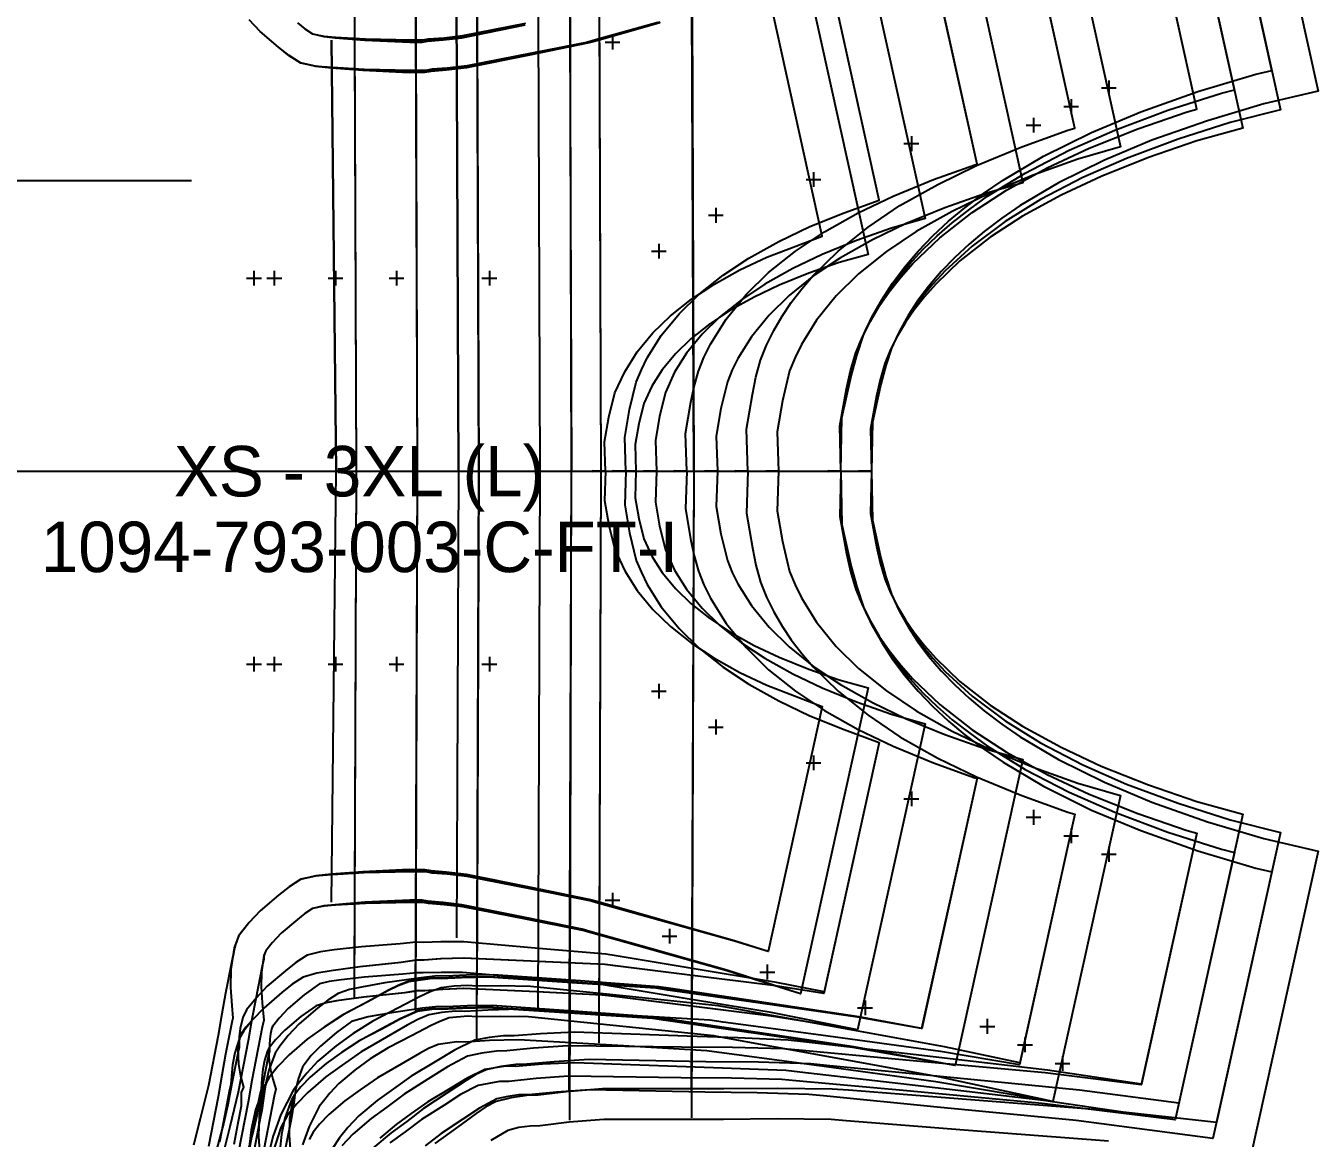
# Model space of a CAD drawing. Header units: inches. Extents: x 0 to 24.5, y 0 to 33.4.
# Drawn here: x 8.67 to 24.53, y 8.53 to 22.17 of the extents above; entities that cross this region are included whole.
import ezdxf
from ezdxf.enums import TextEntityAlignment as Align

# ---------------------------------------------------------------- set-up
doc = ezdxf.new("R2010")
doc.units = ezdxf.units.IN

msp = doc.modelspace()

# ---------------------------------------------------------------- linework, layer by layer
at = {"layer": 'T001L001'}
for points in [[(23.703, 25.124), (24.534, 21.371), (23.869, 21.217), (23.175, 21.01), (22.492, 20.769), (21.911, 20.527), (21.346, 20.247), (20.877, 19.968), (20.651, 19.814), (20.433, 19.65), (20.249, 19.496), (20.074, 19.333), (19.908, 19.16), (19.752, 18.978), (19.621, 18.803), (19.502, 18.62), (19.395, 18.43), (19.302, 18.232), (19.227, 18.007), (19.167, 17.778), (19.063, 17.313), (19.051, 16.711), (18.894, 16.711), (19.051, 16.711), (19.063, 16.108), (19.167, 15.643), (19.227, 15.414), (19.302, 15.189), (19.395, 14.991), (19.502, 14.801), (19.621, 14.618), (19.752, 14.443), (19.908, 14.261), (20.074, 14.088), (20.249, 13.925), (20.433, 13.771), (20.651, 13.607), (20.877, 13.453), (21.346, 13.174), (21.911, 12.894), (22.492, 12.652), (23.175, 12.411), (23.869, 12.204), (24.534, 12.05), (23.703, 8.297)], [(23.241, 24.896), (24.072, 21.144), (23.456, 20.989), (22.814, 20.784), (22.182, 20.548), (21.645, 20.312), (21.125, 20.042), (20.693, 19.774), (20.286, 19.47), (19.957, 19.169), (19.805, 19.005), (19.663, 18.833), (19.545, 18.668), (19.438, 18.495), (19.341, 18.316), (19.258, 18.131), (19.193, 17.92), (19.14, 17.706), (19.051, 17.271), (19.051, 16.711), (18.894, 16.711), (19.051, 16.711), (19.051, 16.15), (19.14, 15.715), (19.193, 15.501), (19.258, 15.29), (19.341, 15.105), (19.438, 14.926), (19.545, 14.753), (19.663, 14.588), (19.805, 14.416), (19.957, 14.252), (20.286, 13.951), (20.693, 13.647), (21.125, 13.379), (21.645, 13.109), (22.182, 12.873), (22.814, 12.637), (23.456, 12.432), (24.072, 12.277), (23.241, 8.525), (21.563, 8.744), (19.857, 8.911), (18.461, 9.048), (18.283, 9.065), (17.648, 9.085), (17.012, 9.092), (15.595, 9.12), (15.185, 9.093), (14.84, 9.06), (14.722, 9.059), (14.587, 9.041), (14.455, 9.012), (14.242, 8.896), (14.038, 8.761), (13.77, 8.588), (13.573, 8.434)], [(22.779, 24.669), (23.61, 20.917), (23.043, 20.761), (22.452, 20.558), (21.872, 20.327), (21.38, 20.097), (20.904, 19.837), (20.509, 19.58), (20.138, 19.291), (19.84, 19.005), (19.703, 18.85), (19.575, 18.688), (19.469, 18.533), (19.373, 18.371), (19.287, 18.203), (19.214, 18.03), (19.158, 17.833), (19.113, 17.634), (19.04, 17.23), (19.051, 16.711), (18.894, 16.711), (19.051, 16.711), (19.04, 16.191), (19.113, 15.787), (19.158, 15.588), (19.214, 15.391), (19.287, 15.218), (19.373, 15.05), (19.469, 14.888), (19.575, 14.733), (19.703, 14.571), (19.84, 14.416), (20.138, 14.131), (20.509, 13.841), (20.904, 13.584), (21.38, 13.324), (21.872, 13.094), (22.452, 12.863), (23.043, 12.66), (23.61, 12.504), (22.779, 8.752), (21.163, 8.992), (19.519, 9.182), (18.174, 9.337), (18.002, 9.357), (16.776, 9.404), (15.409, 9.455), (15.012, 9.436), (14.679, 9.41), (14.564, 9.411), (14.307, 9.37), (14.089, 9.263), (13.879, 9.138), (13.605, 8.976), (13.402, 8.831), (13.216, 8.697), (13.018, 8.529)], [(22.779, 24.669), (23.61, 20.917), (23.043, 20.761), (22.452, 20.558), (21.872, 20.327), (21.38, 20.097), (20.904, 19.837), (20.509, 19.58), (20.138, 19.291), (19.84, 19.005), (19.703, 18.85), (19.575, 18.688), (19.469, 18.533), (19.373, 18.371), (19.287, 18.203), (19.214, 18.03), (19.158, 17.833), (19.113, 17.634), (19.04, 17.23), (19.051, 16.711), (18.894, 16.711), (19.051, 16.711), (19.04, 16.191), (19.113, 15.787), (19.158, 15.588), (19.214, 15.391), (19.287, 15.218), (19.373, 15.05), (19.469, 14.888), (19.575, 14.733), (19.703, 14.571), (19.84, 14.416), (20.138, 14.131), (20.509, 13.841), (20.904, 13.584), (21.38, 13.324), (21.872, 13.094), (22.452, 12.863), (23.043, 12.66), (23.61, 12.504), (22.779, 8.752), (21.145, 8.956), (19.484, 9.109), (18.124, 9.234), (17.951, 9.25), (17.333, 9.265), (16.714, 9.269), (15.334, 9.288), (14.935, 9.26), (14.6, 9.225), (14.485, 9.223), (14.226, 9.177), (14.009, 9.063), (13.801, 8.93), (13.529, 8.759), (13.328, 8.607), (13.141, 8.473)], [(15.371, 16.707), (15.348, 24.67)], [(16.843, 24.643), (16.87, 16.712)], [(18.676, 16.711), (18.519, 16.714), (18.676, 16.711), (18.689, 17.365), (18.803, 17.878), (18.87, 18.131), (18.953, 18.379), (19.056, 18.6), (19.177, 18.812), (19.309, 19.017), (19.455, 19.212), (19.624, 19.41), (19.805, 19.598), (19.996, 19.776), (20.197, 19.943), (20.428, 20.117), (20.667, 20.281), (21.165, 20.576), (21.751, 20.867), (22.356, 21.119), (23.056, 21.366), (23.769, 21.579), (23.966, 21.625), (23.285, 24.7)], [(21.279, 24.442), (22.11, 20.689), (21.583, 20.537), (21.035, 20.341), (20.497, 20.118), (20.041, 19.898), (19.6, 19.649), (19.235, 19.404), (18.893, 19.13), (18.618, 18.86), (18.375, 18.561), (18.191, 18.263), (18.113, 18.105), (18.047, 17.943), (17.958, 17.572), (17.894, 17.195), (17.911, 16.711), (17.754, 16.711), (17.911, 16.711), (17.894, 16.226), (17.958, 15.849), (18.047, 15.478), (18.113, 15.316), (18.191, 15.158), (18.375, 14.86), (18.618, 14.561), (18.893, 14.291), (19.235, 14.017), (19.6, 13.772), (20.041, 13.523), (20.497, 13.303), (21.035, 13.08), (21.583, 12.884), (22.11, 12.732), (21.279, 8.979), (19.873, 9.282), (18.44, 9.542), (17.266, 9.755), (17.117, 9.783), (16.042, 9.894), (14.843, 10.016), (14.494, 10.022), (14.2, 10.018), (14.099, 10.025), (13.87, 10.004), (13.752, 9.961), (13.638, 9.907), (13.413, 9.79), (13.119, 9.639), (12.9, 9.501), (12.714, 9.367), (12.516, 9.199), (12.404, 9.081), (12.325, 8.982), (12.273, 8.917), (12.149, 8.672), (12.069, 8.448)], [(21.279, 24.442), (22.11, 20.689), (21.583, 20.537), (21.035, 20.341), (20.497, 20.118), (20.041, 19.898), (19.6, 19.649), (19.235, 19.404), (18.893, 19.13), (18.618, 18.86), (18.375, 18.561), (18.191, 18.263), (18.113, 18.105), (18.047, 17.943), (17.958, 17.572), (17.894, 17.195), (17.911, 16.711), (17.754, 16.711), (17.911, 16.711), (17.894, 16.226), (17.958, 15.849), (18.047, 15.478), (18.113, 15.316), (18.191, 15.159), (18.375, 14.86), (18.618, 14.561), (18.893, 14.291), (19.235, 14.017), (19.6, 13.772), (20.041, 13.523), (20.497, 13.303), (21.035, 13.081), (21.583, 12.884), (22.11, 12.732), (21.279, 8.979), (19.842, 9.222), (18.379, 9.419), (17.182, 9.581), (17.03, 9.602), (15.937, 9.665), (14.718, 9.734), (14.364, 9.725), (14.067, 9.707), (13.964, 9.71), (13.734, 9.678), (13.616, 9.629), (13.503, 9.568), (13.281, 9.438), (12.99, 9.27), (12.774, 9.12), (12.588, 8.986), (12.39, 8.818), (12.278, 8.7), (12.199, 8.601), (12.149, 8.511)], [(18.676, 16.711), (18.519, 16.711), (18.676, 16.711), (18.676, 17.316), (18.775, 17.799), (18.833, 18.037), (18.906, 18.271), (18.999, 18.48), (19.108, 18.681), (19.229, 18.875), (19.362, 19.062), (19.517, 19.25), (19.683, 19.429), (19.859, 19.599), (20.044, 19.759), (20.257, 19.926), (20.477, 20.083), (20.938, 20.368), (21.48, 20.649), (22.039, 20.895), (22.688, 21.138), (23.349, 21.349), (23.506, 21.388), (22.825, 24.464)], [(15.341, 24.319), (15.371, 16.707)], [(16.87, 16.712), (16.837, 24.312)], [(15.371, 16.707), (15.348, 24.133)], [(16.843, 24.146), (16.87, 16.712)], [(18.676, 16.711), (18.519, 16.707), (18.676, 16.711), (18.664, 17.266), (18.746, 17.719), (18.796, 17.943), (18.859, 18.162), (18.942, 18.359), (19.039, 18.549), (19.148, 18.733), (19.269, 18.91), (19.41, 19.089), (19.561, 19.259), (19.89, 19.574), (20.287, 19.884), (20.709, 20.159), (21.207, 20.431), (21.722, 20.671), (22.319, 20.909), (22.928, 21.118), (23.046, 21.15), (22.362, 24.239)], [(18.676, 16.711), (18.519, 16.707), (18.676, 16.711), (18.664, 17.266), (18.746, 17.719), (18.796, 17.943), (18.859, 18.162), (18.942, 18.359), (19.039, 18.549), (19.148, 18.733), (19.269, 18.91), (19.41, 19.089), (19.561, 19.259), (19.89, 19.574), (20.287, 19.884), (20.709, 20.159), (21.207, 20.431), (21.722, 20.671), (22.319, 20.909), (22.928, 21.118), (23.046, 21.15), (22.365, 24.228)], [(20.079, 24.002), (20.91, 20.249), (20.44, 20.114), (19.951, 19.94), (19.471, 19.743), (19.065, 19.547), (18.671, 19.326), (18.346, 19.109), (18.04, 18.865), (17.795, 18.625), (17.578, 18.359), (17.413, 18.093), (17.343, 17.953), (17.284, 17.808), (17.204, 17.478), (17.147, 17.142), (17.161, 16.711), (17.004, 16.711), (17.161, 16.711), (17.147, 16.279), (17.204, 15.943), (17.284, 15.613), (17.343, 15.468), (17.413, 15.328), (17.578, 15.062), (17.795, 14.797), (18.04, 14.556), (18.346, 14.312), (18.671, 14.095), (19.065, 13.874), (19.471, 13.678), (19.951, 13.481), (20.44, 13.307), (20.91, 13.172), (20.079, 9.419), (18.825, 9.643), (17.549, 9.828), (16.505, 9.98), (16.372, 9.999), (15.418, 10.064), (14.353, 10.134), (14.044, 10.129), (13.784, 10.116), (13.695, 10.119), (13.493, 10.093), (13.266, 9.993), (13.046, 9.873), (12.759, 9.72), (12.545, 9.58), (12.359, 9.446), (12.161, 9.278), (12.049, 9.16), (11.97, 9.061), (11.933, 8.999), (11.853, 8.774), (11.811, 8.572), (11.784, 8.345)], [(20.079, 24.002), (20.91, 20.249), (20.44, 20.114), (19.951, 19.94), (19.471, 19.743), (19.065, 19.547), (18.671, 19.326), (18.346, 19.109), (18.04, 18.865), (17.795, 18.625), (17.578, 18.359), (17.413, 18.093), (17.343, 17.953), (17.284, 17.808), (17.204, 17.478), (17.147, 17.142), (17.161, 16.711), (17.004, 16.711), (17.161, 16.711), (17.147, 16.279), (17.204, 15.943), (17.284, 15.613), (17.343, 15.468), (17.413, 15.328), (17.578, 15.062), (17.795, 14.797), (18.04, 14.556), (18.346, 14.312), (18.671, 14.095), (19.065, 13.874), (19.471, 13.678), (19.951, 13.481), (20.44, 13.307), (20.91, 13.172), (20.079, 9.419), (18.835, 9.648), (17.569, 9.838), (16.532, 9.994), (16.4, 10.014), (15.453, 10.083), (14.396, 10.158), (14.089, 10.154), (13.831, 10.142), (13.742, 10.146), (13.541, 10.122), (13.137, 10.063), (12.873, 10.016), (12.671, 9.961), (12.484, 9.827), (12.287, 9.659), (12.175, 9.541), (12.096, 9.442), (12.07, 9.401), (12.013, 9.252), (11.981, 9.116), (11.96, 8.964), (11.939, 8.801), (11.919, 8.716), (11.841, 8.315)], [(20.079, 24.002), (20.91, 20.249), (20.44, 20.114), (19.951, 19.94), (19.471, 19.743), (19.065, 19.547), (18.671, 19.326), (18.346, 19.109), (18.04, 18.865), (17.795, 18.625), (17.578, 18.359), (17.413, 18.093), (17.343, 17.953), (17.284, 17.808), (17.204, 17.478), (17.147, 17.142), (17.161, 16.711), (17.004, 16.711), (17.161, 16.711), (17.147, 16.279), (17.204, 15.943), (17.284, 15.613), (17.343, 15.468), (17.413, 15.328), (17.578, 15.062), (17.795, 14.797), (18.04, 14.556), (18.346, 14.312), (18.671, 14.095), (19.065, 13.874), (19.471, 13.678), (19.951, 13.481), (20.44, 13.307), (20.91, 13.172), (20.079, 9.419), (18.823, 9.642), (17.545, 9.825), (16.498, 9.975), (16.365, 9.995), (15.409, 10.058), (14.343, 10.127), (14.033, 10.121), (13.772, 10.107), (13.683, 10.11), (13.481, 10.084), (13.257, 9.986), (13.04, 9.868), (12.756, 9.717), (12.545, 9.58), (12.359, 9.446), (12.161, 9.278), (12.049, 9.16), (11.97, 9.061), (11.945, 8.995), (11.909, 8.765), (11.904, 8.563), (11.919, 8.34)], [(16.843, 24.014), (16.87, 16.712)], [(17.536, 16.711), (17.379, 16.705), (17.536, 16.711), (17.518, 17.226), (17.59, 17.652), (17.633, 17.863), (17.69, 18.071), (17.765, 18.257), (17.855, 18.437), (17.955, 18.611), (18.066, 18.779), (18.196, 18.948), (18.336, 19.11), (18.641, 19.41), (19.009, 19.705), (19.401, 19.968), (19.864, 20.229), (20.342, 20.46), (20.897, 20.69), (21.463, 20.892), (21.547, 20.917), (20.867, 23.992)], [(17.536, 16.711), (17.379, 16.705), (17.536, 16.711), (17.518, 17.226), (17.59, 17.652), (17.633, 17.863), (17.69, 18.071), (17.765, 18.257), (17.855, 18.437), (17.955, 18.611), (18.066, 18.779), (18.196, 18.948), (18.336, 19.11), (18.641, 19.41), (19.009, 19.705), (19.401, 19.968), (19.864, 20.229), (20.342, 20.46), (20.897, 20.69), (21.463, 20.892), (21.547, 20.917), (20.871, 23.97)], [(15.371, 16.707), (15.348, 23.947)], [(14.231, 16.707), (14.209, 23.675)], [(15.704, 23.723), (15.731, 16.712)], [(18.879, 23.562), (19.71, 19.809), (19.297, 19.692), (18.867, 19.54), (18.446, 19.368), (18.088, 19.197), (17.743, 19.004), (17.456, 18.814), (17.188, 18.6), (16.972, 18.39), (16.781, 18.157), (16.635, 17.924), (16.522, 17.674), (16.451, 17.385), (16.4, 17.089), (16.411, 16.711), (16.254, 16.711), (16.411, 16.711), (16.4, 16.332), (16.451, 16.036), (16.522, 15.747), (16.635, 15.497), (16.781, 15.264), (16.972, 15.032), (17.188, 14.821), (17.456, 14.607), (17.743, 14.418), (18.088, 14.224), (18.446, 14.054), (18.867, 13.881), (19.297, 13.729), (19.71, 13.612), (18.879, 9.859), (17.819, 10.07), (16.739, 10.248), (15.856, 10.394), (15.743, 10.413), (14.934, 10.484), (14.032, 10.561), (13.77, 10.562), (13.549, 10.555), (13.473, 10.559), (13.301, 10.541), (12.827, 10.504), (12.516, 10.469), (12.394, 10.452), (12.277, 10.421), (12.09, 10.287), (11.893, 10.119), (11.781, 10.001), (11.702, 9.902), (11.692, 9.882), (11.674, 9.809), (11.666, 9.744), (11.665, 9.672), (11.664, 9.595), (11.644, 9.51), (11.566, 9.109), (11.52, 8.858), (11.461, 8.613), (11.306, 8.04)], [(18.879, 23.562), (19.71, 19.809), (19.297, 19.692), (18.867, 19.54), (18.446, 19.368), (18.088, 19.197), (17.743, 19.004), (17.456, 18.814), (17.188, 18.6), (16.972, 18.39), (16.781, 18.157), (16.635, 17.924), (16.522, 17.674), (16.451, 17.385), (16.4, 17.089), (16.411, 16.711), (16.254, 16.711), (16.411, 16.711), (16.4, 16.332), (16.451, 16.036), (16.522, 15.747), (16.635, 15.497), (16.781, 15.264), (16.972, 15.032), (17.188, 14.821), (17.456, 14.607), (17.743, 14.418), (18.088, 14.224), (18.446, 14.054), (18.867, 13.881), (19.297, 13.729), (19.71, 13.612), (18.879, 9.859), (17.819, 10.026), (16.742, 10.16), (15.859, 10.27), (15.747, 10.284), (14.942, 10.322), (14.044, 10.363), (13.784, 10.353), (13.565, 10.337), (13.49, 10.339), (13.32, 10.313), (12.816, 10.259), (12.487, 10.213), (12.358, 10.19), (12.234, 10.154), (12.048, 10.02), (11.85, 9.852), (11.738, 9.734), (11.659, 9.635), (11.64, 9.602), (11.601, 9.483), (11.581, 9.376), (11.569, 9.256), (11.559, 9.128), (11.539, 9.043), (11.461, 8.642), (11.415, 8.391)], [(18.879, 23.562), (19.71, 19.809), (19.297, 19.692), (18.867, 19.54), (18.446, 19.368), (18.088, 19.197), (17.743, 19.004), (17.456, 18.814), (17.188, 18.6), (16.972, 18.39), (16.781, 18.157), (16.635, 17.924), (16.522, 17.674), (16.451, 17.385), (16.4, 17.089), (16.411, 16.711), (16.254, 16.711), (16.411, 16.711), (16.4, 16.332), (16.451, 16.036), (16.522, 15.747), (16.635, 15.497), (16.781, 15.264), (16.972, 15.032), (17.188, 14.821), (17.456, 14.607), (17.743, 14.418), (18.088, 14.224), (18.446, 14.054), (18.867, 13.881), (19.297, 13.729), (19.71, 13.612), (18.879, 9.859), (17.821, 10.026), (16.744, 10.16), (15.863, 10.269), (15.75, 10.284), (14.946, 10.322), (14.05, 10.363), (13.79, 10.353), (13.571, 10.337), (13.496, 10.338), (13.327, 10.313), (12.82, 10.259), (12.489, 10.213), (12.359, 10.191), (12.234, 10.154), (12.048, 10.02), (11.85, 9.852), (11.738, 9.734), (11.659, 9.635), (11.652, 9.598), (11.657, 9.473), (11.674, 9.367), (11.705, 9.251), (11.739, 9.128), (11.719, 9.043), (11.641, 8.642), (11.595, 8.391)], [(15.707, 23.493), (15.731, 16.712)], [(16.786, 16.711), (16.629, 16.705), (16.786, 16.711), (16.771, 17.174), (16.836, 17.559), (16.876, 17.75), (16.928, 17.937), (16.996, 18.105), (17.077, 18.268), (17.269, 18.577), (17.513, 18.876), (17.789, 19.146), (18.12, 19.41), (18.473, 19.646), (18.888, 19.879), (19.317, 20.085), (19.814, 20.29), (20.321, 20.47), (20.347, 20.478), (19.667, 23.548)], [(16.786, 16.711), (16.629, 16.705), (16.786, 16.711), (16.771, 17.174), (16.836, 17.559), (16.876, 17.75), (16.928, 17.937), (16.996, 18.105), (17.077, 18.268), (17.269, 18.577), (17.513, 18.876), (17.789, 19.146), (18.12, 19.41), (18.473, 19.646), (18.888, 19.879), (19.317, 20.085), (19.814, 20.29), (20.321, 20.47), (20.347, 20.478), (19.668, 23.547)], [(16.786, 16.711), (16.629, 16.705), (16.786, 16.711), (16.771, 17.174), (16.836, 17.559), (16.876, 17.75), (16.928, 17.937), (16.996, 18.105), (17.077, 18.268), (17.269, 18.577), (17.513, 18.876), (17.789, 19.146), (18.12, 19.41), (18.473, 19.646), (18.888, 19.879), (19.317, 20.085), (19.814, 20.29), (20.321, 20.47), (20.347, 20.478), (19.668, 23.545)], [(13.481, 16.707), (13.458, 23.333)], [(14.231, 16.707), (14.208, 23.403)], [(12.731, 16.707), (12.707, 23.177)], [(12.731, 16.707), (12.707, 23.17)], [(13.481, 16.707), (13.455, 23.303)], [(13.481, 16.707), (13.455, 23.296)], [(14.957, 23.313), (14.981, 16.712)], [(14.957, 23.313), (14.981, 16.712)], [(14.957, 23.313), (14.981, 16.712)], [(18.179, 23.122), (19.01, 19.369), (18.654, 19.269), (18.284, 19.14), (17.92, 18.993), (17.612, 18.847), (17.314, 18.681), (17.067, 18.518), (16.835, 18.335), (16.649, 18.155), (16.483, 17.955), (16.357, 17.755), (16.259, 17.54), (16.197, 17.291), (16.152, 17.037), (16.161, 16.711), (16.004, 16.711), (16.161, 16.711), (16.152, 16.384), (16.197, 16.13), (16.259, 15.881), (16.357, 15.667), (16.483, 15.466), (16.649, 15.267), (16.835, 15.086), (17.067, 14.903), (17.314, 14.74), (17.612, 14.574), (17.92, 14.429), (18.284, 14.281), (18.654, 14.152), (19.01, 14.052), (18.179, 10.299), (17.278, 10.583), (16.357, 10.84), (15.603, 11.05), (15.507, 11.077), (14.811, 11.215), (14.035, 11.368), (13.806, 11.393), (13.614, 11.408), (13.549, 11.419), (13.398, 11.419), (12.84, 11.407), (12.475, 11.387), (12.331, 11.376), (12.192, 11.346), (12.095, 11.285), (12.005, 11.212), (11.808, 11.044), (11.696, 10.926), (11.617, 10.827), (11.612, 10.82), (11.604, 10.797), (11.599, 10.775), (11.595, 10.751), (11.592, 10.725), (11.572, 10.64), (11.494, 10.238), (11.448, 9.988), (11.403, 9.721), (11.279, 9.095), (11.175, 8.67), (11.089, 8.326)], [(18.179, 23.122), (19.01, 19.369), (18.654, 19.269), (18.284, 19.14), (17.92, 18.993), (17.612, 18.847), (17.314, 18.681), (17.067, 18.518), (16.835, 18.335), (16.649, 18.155), (16.483, 17.955), (16.357, 17.755), (16.259, 17.54), (16.197, 17.291), (16.152, 17.037), (16.161, 16.711), (16.004, 16.711), (16.161, 16.711), (16.152, 16.384), (16.197, 16.13), (16.259, 15.881), (16.357, 15.667), (16.483, 15.466), (16.649, 15.267), (16.835, 15.086), (17.067, 14.903), (17.314, 14.74), (17.612, 14.574), (17.92, 14.429), (18.284, 14.281), (18.654, 14.152), (19.01, 14.052), (18.179, 10.299), (17.265, 10.586), (16.33, 10.847), (15.565, 11.06), (15.467, 11.087), (14.761, 11.227), (13.973, 11.382), (13.741, 11.407), (13.546, 11.422), (13.48, 11.433), (13.327, 11.433), (12.802, 11.413), (12.458, 11.389), (12.323, 11.376), (12.192, 11.346), (12.095, 11.285), (12.005, 11.212), (11.808, 11.044), (11.696, 10.926), (11.617, 10.827), (11.612, 10.82), (11.604, 10.797), (11.599, 10.775), (11.595, 10.751), (11.592, 10.725), (11.572, 10.64), (11.494, 10.238), (11.448, 9.988), (11.403, 9.721), (11.279, 9.095), (11.175, 8.67), (11.089, 8.326)], [(18.179, 23.122), (19.01, 19.369), (18.654, 19.269), (18.284, 19.14), (17.92, 18.993), (17.612, 18.847), (17.314, 18.681), (17.067, 18.518), (16.835, 18.335), (16.649, 18.155), (16.483, 17.955), (16.357, 17.755), (16.259, 17.54), (16.197, 17.291), (16.152, 17.037), (16.161, 16.711), (16.004, 16.711), (16.161, 16.711), (16.152, 16.384), (16.197, 16.13), (16.259, 15.881), (16.357, 15.667), (16.483, 15.466), (16.649, 15.267), (16.835, 15.086), (17.067, 14.903), (17.314, 14.74), (17.612, 14.574), (17.92, 14.429), (18.284, 14.281), (18.654, 14.152), (19.01, 14.052), (18.179, 10.299), (17.276, 10.588), (16.352, 10.851), (15.596, 11.066), (15.499, 11.094), (14.801, 11.236), (14.023, 11.393), (13.794, 11.419), (13.601, 11.435), (13.535, 11.447), (13.384, 11.448), (12.832, 11.422), (12.471, 11.393), (12.329, 11.378), (12.192, 11.346), (12.096, 11.284), (12.005, 11.212), (11.808, 11.044), (11.696, 10.926), (11.617, 10.827), (11.595, 10.769), (11.564, 10.564), (11.56, 10.385), (11.574, 10.187), (11.592, 9.975), (11.572, 9.89), (11.494, 9.488), (11.448, 9.238), (11.403, 8.971), (11.279, 8.345)], [(14.207, 23.133), (14.231, 16.712)], [(14.207, 23.133), (14.231, 16.712)], [(14.207, 23.133), (14.231, 16.712)], [(16.036, 16.711), (15.879, 16.706), (16.036, 16.711), (16.024, 17.122), (16.083, 17.466), (16.165, 17.804), (16.227, 17.954), (16.3, 18.1), (16.472, 18.376), (16.691, 18.641), (16.937, 18.881), (17.231, 19.115), (17.545, 19.324), (17.913, 19.529), (18.293, 19.71), (18.718, 19.879), (19.147, 20.037), (18.465, 23.117)], [(16.036, 16.711), (15.879, 16.706), (16.036, 16.711), (16.024, 17.122), (16.083, 17.466), (16.165, 17.804), (16.227, 17.954), (16.3, 18.1), (16.472, 18.376), (16.691, 18.641), (16.937, 18.881), (17.231, 19.115), (17.545, 19.324), (17.913, 19.529), (18.293, 19.71), (18.718, 19.879), (19.147, 20.037), (18.465, 23.117)], [(16.036, 16.711), (15.879, 16.706), (16.036, 16.711), (16.024, 17.122), (16.083, 17.466), (16.165, 17.804), (16.227, 17.954), (16.3, 18.1), (16.472, 18.376), (16.691, 18.641), (16.937, 18.881), (17.231, 19.115), (17.545, 19.324), (17.913, 19.529), (18.293, 19.71), (18.718, 19.879), (19.147, 20.037), (18.47, 23.098)], [(12.731, 16.707), (12.707, 22.925)], [(15.786, 16.711), (15.629, 16.706), (15.786, 16.711), (15.776, 17.071), (15.829, 17.374), (15.903, 17.671), (16.023, 17.931), (16.176, 18.175), (16.368, 18.407), (16.585, 18.617), (16.843, 18.821), (17.117, 19.002), (17.437, 19.179), (17.768, 19.336), (18.448, 19.595), (17.782, 22.604)], [(15.786, 16.711), (15.629, 16.706), (15.786, 16.711), (15.776, 17.071), (15.829, 17.374), (15.903, 17.671), (16.023, 17.931), (16.176, 18.175), (16.368, 18.407), (16.585, 18.617), (16.843, 18.821), (17.117, 19.002), (17.437, 19.179), (17.768, 19.336), (18.448, 19.595), (17.782, 22.604)], [(15.786, 16.711), (15.629, 16.706), (15.786, 16.711), (15.776, 17.071), (15.829, 17.374), (15.903, 17.671), (16.023, 17.931), (16.176, 18.175), (16.368, 18.407), (16.585, 18.617), (16.843, 18.821), (17.117, 19.002), (17.437, 19.179), (17.768, 19.336), (18.448, 19.595), (17.782, 22.601)], [(13.957, 22.433), (13.981, 16.712)], [(13.981, 16.712), (13.957, 22.433)], [(13.957, 22.433), (13.981, 16.712)], [(16.458, 22.22), (15.704, 22.01), (15.594, 21.979), (14.884, 21.838), (14.091, 21.682), (13.842, 21.655), (13.659, 21.64), (13.58, 21.627), (13.394, 21.627), (12.826, 21.639), (12.438, 21.661), (12.239, 21.676), (12.048, 21.717), (11.906, 21.807), (11.774, 21.913), (11.55, 22.104), (11.412, 22.249)], [(16.43, 22.213), (15.665, 22), (15.554, 21.969), (14.833, 21.826), (14.03, 21.668), (13.776, 21.641), (13.591, 21.626), (13.511, 21.613), (13.32, 21.613), (12.781, 21.633), (12.415, 21.66), (12.227, 21.677), (12.045, 21.719), (11.905, 21.808), (11.774, 21.913), (11.55, 22.104), (11.412, 22.249)], [(16.455, 22.209), (15.699, 21.994), (15.588, 21.963), (14.876, 21.818), (14.082, 21.658), (13.831, 21.629), (13.648, 21.613), (13.568, 21.6), (13.376, 21.599), (12.808, 21.625), (12.425, 21.655), (12.231, 21.676), (12.044, 21.72), (11.904, 21.809), (11.774, 21.913), (11.55, 22.104), (11.413, 22.248)], [(12.005, 22.209), (12.095, 22.136), (12.192, 22.075), (12.331, 22.045), (12.475, 22.034), (12.84, 22.014), (13.398, 22.002), (13.549, 22.002), (13.614, 22.013), (13.806, 22.028), (14.035, 22.053), (14.811, 22.206)], [(12.005, 22.209), (12.095, 22.137), (12.192, 22.075), (12.323, 22.045), (12.458, 22.032), (12.802, 22.008), (13.327, 21.988), (13.48, 21.988), (13.546, 21.999), (13.741, 22.014), (13.973, 22.039), (14.761, 22.194)], [(12.005, 22.209), (12.096, 22.137), (12.192, 22.075), (12.329, 22.043), (12.471, 22.028), (12.832, 21.999), (13.384, 21.974), (13.535, 21.974), (13.601, 21.986), (13.794, 22.002), (14.023, 22.028), (14.801, 22.185)], [(15.873, 22.065), (15.873, 21.883)], [(15.873, 22.065), (15.873, 21.883)], [(15.873, 22.065), (15.873, 21.883)], [(12.481, 16.707), (12.423, 21.998)], [(12.423, 21.998), (12.481, 16.707)], [(12.481, 16.707), (12.423, 21.998)], [(15.782, 21.974), (15.964, 21.974)], [(15.782, 21.974), (15.964, 21.974)], [(15.782, 21.974), (15.964, 21.974)], [(21.965, 21.501), (21.965, 21.32)], [(21.503, 21.274), (21.503, 21.092)], [(21.874, 21.411), (22.056, 21.411)], [(21.412, 21.183), (21.594, 21.183)], [(20.95, 20.956), (21.132, 20.956)], [(20.95, 20.956), (21.132, 20.956)], [(21.041, 21.047), (21.041, 20.865)], [(21.041, 21.047), (21.041, 20.865)], [(19.541, 20.82), (19.541, 20.638)], [(19.541, 20.82), (19.541, 20.638)], [(19.45, 20.729), (19.632, 20.729)], [(19.45, 20.729), (19.632, 20.729)], [(18.341, 20.38), (18.341, 20.198)], [(18.341, 20.38), (18.341, 20.198)], [(18.341, 20.38), (18.341, 20.198)], [(3.676, 20.277), (10.704, 20.277)], [(18.25, 20.289), (18.432, 20.289)], [(18.25, 20.289), (18.432, 20.289)], [(18.25, 20.289), (18.432, 20.289)], [(17.05, 19.849), (17.232, 19.849)], [(17.05, 19.849), (17.232, 19.849)], [(17.05, 19.849), (17.232, 19.849)], [(17.141, 19.939), (17.141, 19.758)], [(17.141, 19.939), (17.141, 19.758)], [(17.141, 19.939), (17.141, 19.758)], [(16.35, 19.409), (16.532, 19.409)], [(16.35, 19.409), (16.532, 19.409)], [(16.35, 19.409), (16.532, 19.409)], [(16.441, 19.5), (16.441, 19.318)], [(16.441, 19.5), (16.441, 19.318)], [(16.441, 19.5), (16.441, 19.318)], [(11.382, 19.078), (11.563, 19.078)], [(11.382, 19.078), (11.563, 19.078)], [(11.382, 19.078), (11.563, 19.078)], [(11.472, 19.169), (11.472, 18.987)], [(11.472, 19.169), (11.472, 18.987)], [(11.472, 19.169), (11.472, 18.987)], [(11.632, 19.078), (11.813, 19.078)], [(11.632, 19.078), (11.813, 19.078)], [(11.632, 19.078), (11.813, 19.078)], [(11.722, 19.169), (11.722, 18.987)], [(11.722, 19.169), (11.722, 18.987)], [(11.722, 19.169), (11.722, 18.987)], [(12.382, 19.078), (12.563, 19.078)], [(12.382, 19.078), (12.563, 19.078)], [(12.382, 19.078), (12.563, 19.078)], [(12.472, 19.169), (12.472, 18.987)], [(12.472, 19.169), (12.472, 18.987)], [(12.472, 19.169), (12.472, 18.987)], [(13.132, 19.078), (13.313, 19.078)], [(13.132, 19.078), (13.313, 19.078)], [(13.222, 19.169), (13.222, 18.987)], [(13.222, 19.169), (13.222, 18.987)], [(14.271, 19.078), (14.453, 19.078)], [(14.271, 19.078), (14.453, 19.078)], [(14.271, 19.078), (14.453, 19.078)], [(14.271, 19.078), (14.453, 19.078)], [(14.362, 19.169), (14.362, 18.987)], [(14.362, 19.169), (14.362, 18.987)], [(14.362, 19.169), (14.362, 18.987)], [(14.362, 19.169), (14.362, 18.987)], [(0, 16.711), (16.161, 16.711)], [(0, 16.711), (16.411, 16.711)], [(0, 16.711), (17.161, 16.711)], [(1, 16.711), (19.051, 16.711)], [(1, 16.711), (16.161, 16.711)], [(1, 16.711), (16.161, 16.711)], [(1, 16.711), (16.411, 16.711)], [(1, 16.711), (16.411, 16.711)], [(1, 16.711), (17.161, 16.711)], [(1, 16.711), (17.161, 16.711)], [(1, 16.711), (17.911, 16.711)], [(1, 16.711), (17.911, 16.711)], [(1, 16.711), (19.051, 16.711)], [(1, 16.711), (19.051, 16.711)], [(1, 16.711), (19.051, 16.711)], [(15.786, 16.711), (15.629, 16.715), (15.786, 16.711), (15.776, 16.35), (15.829, 16.047), (15.903, 15.751), (16.023, 15.49), (16.176, 15.246), (16.368, 15.014), (16.585, 14.804), (16.843, 14.6), (17.117, 14.419), (17.437, 14.242), (17.768, 14.085), (18.448, 13.826), (17.782, 10.817), (17.385, 10.942), (16.458, 11.201), (15.704, 11.411), (15.594, 11.442), (14.884, 11.583), (14.091, 11.739), (13.842, 11.767), (13.659, 11.781), (13.58, 11.794), (13.394, 11.794), (12.826, 11.782), (12.438, 11.76), (12.239, 11.745), (12.048, 11.704), (11.906, 11.614), (11.774, 11.508), (11.55, 11.317), (11.412, 11.173), (11.281, 11.006), (11.244, 10.904), (11.229, 10.842), (11.221, 10.792), (11.215, 10.76), (11.206, 10.719), (11.125, 10.308), (11.079, 10.053), (11.034, 9.788), (10.913, 9.176), (10.813, 8.765), (10.731, 8.443)], [(15.786, 16.711), (15.629, 16.715), (15.786, 16.711), (15.776, 16.35), (15.829, 16.047), (15.903, 15.751), (16.023, 15.49), (16.176, 15.246), (16.368, 15.014), (16.585, 14.804), (16.843, 14.6), (17.117, 14.419), (17.437, 14.242), (17.768, 14.085), (18.448, 13.826), (17.782, 10.817), (17.371, 10.946), (16.43, 11.208), (15.665, 11.421), (15.554, 11.452), (14.833, 11.595), (14.03, 11.753), (13.776, 11.78), (13.591, 11.795), (13.511, 11.808), (13.32, 11.808), (12.781, 11.788), (12.415, 11.761), (12.227, 11.744), (12.045, 11.702), (11.905, 11.613), (11.774, 11.508), (11.55, 11.317), (11.412, 11.173), (11.281, 11.006), (11.244, 10.904), (11.229, 10.842), (11.221, 10.792), (11.215, 10.76), (11.206, 10.719), (11.125, 10.308), (11.079, 10.053), (11.034, 9.788), (10.913, 9.176), (10.813, 8.765), (10.731, 8.443)], [(15.786, 16.711), (15.629, 16.715), (15.786, 16.711), (15.776, 16.35), (15.829, 16.047), (15.903, 15.751), (16.023, 15.49), (16.176, 15.246), (16.368, 15.014), (16.585, 14.804), (16.843, 14.6), (17.117, 14.419), (17.437, 14.242), (17.768, 14.085), (18.448, 13.826), (17.782, 10.82), (17.384, 10.947), (16.455, 11.212), (15.699, 11.427), (15.588, 11.458), (14.876, 11.603), (14.082, 11.764), (13.831, 11.793), (13.648, 11.808), (13.568, 11.821), (13.376, 11.823), (12.808, 11.796), (12.425, 11.766), (12.231, 11.746), (12.044, 11.701), (11.904, 11.612), (11.774, 11.508), (11.55, 11.317), (11.413, 11.173), (11.286, 11.013), (11.23, 10.863), (11.189, 10.597), (11.185, 10.376), (11.2, 10.157), (11.214, 10.002), (11.206, 9.969), (11.125, 9.558), (11.079, 9.303), (11.034, 9.038), (10.913, 8.426)], [(16.036, 16.711), (15.879, 16.715), (16.036, 16.711), (16.024, 16.299), (16.083, 15.955), (16.165, 15.617), (16.227, 15.467), (16.3, 15.321), (16.472, 15.045), (16.691, 14.78), (16.937, 14.54), (17.231, 14.306), (17.545, 14.097), (17.913, 13.892), (18.293, 13.711), (18.718, 13.542), (19.147, 13.384), (18.47, 10.323), (17.886, 10.439), (16.8, 10.618), (15.917, 10.764), (15.79, 10.785), (14.967, 10.857), (14.049, 10.936), (13.764, 10.937), (13.554, 10.93), (13.463, 10.935), (13.267, 10.914), (12.791, 10.877), (12.458, 10.84), (12.288, 10.816), (12.124, 10.772), (11.987, 10.685), (11.859, 10.583), (11.635, 10.392), (11.498, 10.248), (11.382, 10.102), (11.337, 10.009), (11.304, 9.876), (11.292, 9.77), (11.29, 9.677), (11.29, 9.64), (11.278, 9.589), (11.198, 9.178), (11.153, 8.936), (11.098, 8.706), (10.946, 8.146)], [(16.036, 16.711), (15.879, 16.715), (16.036, 16.711), (16.024, 16.299), (16.083, 15.955), (16.165, 15.617), (16.227, 15.467), (16.3, 15.321), (16.472, 15.045), (16.691, 14.78), (16.937, 14.54), (17.231, 14.306), (17.545, 14.097), (17.913, 13.892), (18.293, 13.711), (18.718, 13.542), (19.147, 13.384), (18.465, 10.304), (17.872, 10.398), (16.788, 10.532), (15.905, 10.642), (15.779, 10.658), (14.96, 10.696), (14.046, 10.738), (13.763, 10.727), (13.555, 10.713), (13.465, 10.714), (13.273, 10.685), (12.77, 10.632), (12.418, 10.582), (12.244, 10.552), (12.076, 10.502), (11.942, 10.416), (11.816, 10.316), (11.592, 10.125), (11.455, 9.981), (11.347, 9.846), (11.295, 9.755), (11.237, 9.577), (11.209, 9.429), (11.196, 9.289), (11.188, 9.186), (11.173, 9.122), (11.093, 8.711), (11.05, 8.48)], [(16.036, 16.711), (15.879, 16.715), (16.036, 16.711), (16.024, 16.299), (16.083, 15.955), (16.165, 15.617), (16.227, 15.467), (16.3, 15.321), (16.472, 15.045), (16.691, 14.78), (16.937, 14.54), (17.231, 14.306), (17.545, 14.097), (17.913, 13.892), (18.293, 13.711), (18.718, 13.542), (19.147, 13.384), (18.465, 10.304), (17.873, 10.398), (16.79, 10.532), (15.909, 10.642), (15.783, 10.658), (14.964, 10.696), (14.051, 10.738), (13.769, 10.727), (13.561, 10.713), (13.471, 10.714), (13.279, 10.685), (12.774, 10.632), (12.42, 10.582), (12.245, 10.552), (12.076, 10.502), (11.942, 10.416), (11.816, 10.316), (11.592, 10.125), (11.455, 9.981), (11.373, 9.892), (11.305, 9.792), (11.276, 9.623), (11.283, 9.436), (11.307, 9.288), (11.342, 9.156), (11.316, 9.09), (11.314, 8.923), (11.273, 8.711), (11.225, 8.453)], [(16.786, 16.711), (16.629, 16.716), (16.786, 16.711), (16.771, 16.247), (16.836, 15.862), (16.876, 15.671), (16.928, 15.484), (16.996, 15.316), (17.077, 15.153), (17.269, 14.844), (17.513, 14.546), (17.789, 14.275), (18.12, 14.011), (18.473, 13.775), (18.888, 13.542), (19.317, 13.336), (19.814, 13.131), (20.321, 12.951), (20.347, 12.943), (19.668, 9.874), (18.885, 10.013), (17.603, 10.199), (16.559, 10.351), (16.412, 10.372), (15.443, 10.438), (14.362, 10.509), (14.031, 10.503), (13.781, 10.491), (13.678, 10.495), (13.383, 10.457), (13.252, 10.406), (13.125, 10.343), (12.875, 10.207), (12.567, 10.042), (12.333, 9.889), (12.127, 9.742), (11.903, 9.551), (11.766, 9.407), (11.661, 9.275), (11.592, 9.16), (11.492, 8.876), (11.44, 8.633), (11.411, 8.385)], [(16.786, 16.711), (16.629, 16.716), (16.786, 16.711), (16.771, 16.247), (16.836, 15.862), (16.876, 15.671), (16.928, 15.484), (16.996, 15.316), (17.077, 15.153), (17.269, 14.844), (17.513, 14.546), (17.789, 14.275), (18.12, 14.011), (18.473, 13.775), (18.888, 13.542), (19.317, 13.336), (19.814, 13.131), (20.321, 12.951), (20.347, 12.943), (19.668, 9.876), (18.897, 10.018), (17.625, 10.209), (16.588, 10.365), (16.442, 10.387), (15.48, 10.457), (14.407, 10.533), (14.078, 10.529), (13.83, 10.518), (13.727, 10.522), (13.492, 10.493), (13.077, 10.433), (12.791, 10.382), (12.646, 10.351), (12.507, 10.305), (12.377, 10.22), (12.253, 10.123), (12.029, 9.932), (11.892, 9.788), (11.79, 9.659), (11.733, 9.57), (11.654, 9.362), (11.612, 9.186), (11.588, 9.014), (11.57, 8.867), (11.553, 8.795), (11.473, 8.384)], [(16.786, 16.711), (16.629, 16.716), (16.786, 16.711), (16.771, 16.247), (16.836, 15.862), (16.876, 15.671), (16.928, 15.484), (16.996, 15.316), (17.077, 15.153), (17.269, 14.844), (17.513, 14.546), (17.789, 14.275), (18.12, 14.011), (18.473, 13.775), (18.888, 13.542), (19.317, 13.336), (19.814, 13.131), (20.321, 12.951), (20.347, 12.943), (19.667, 9.873), (18.882, 10.012), (17.598, 10.196), (16.552, 10.346), (16.404, 10.368), (15.434, 10.432), (14.351, 10.502), (14.02, 10.496), (13.769, 10.483), (13.665, 10.486), (13.372, 10.448), (13.242, 10.398), (13.116, 10.336), (12.869, 10.202), (12.565, 10.04), (12.333, 9.889), (12.127, 9.742), (11.903, 9.551), (11.766, 9.407), (11.639, 9.247), (11.581, 9.091), (11.535, 8.799), (11.529, 8.555), (11.545, 8.311)], [(17.536, 16.711), (17.379, 16.716), (17.536, 16.711), (17.518, 16.195), (17.59, 15.769), (17.633, 15.558), (17.69, 15.35), (17.765, 15.164), (17.855, 14.984), (17.955, 14.81), (18.066, 14.642), (18.196, 14.473), (18.336, 14.311), (18.641, 14.011), (19.009, 13.716), (19.401, 13.453), (19.864, 13.192), (20.342, 12.961), (20.897, 12.731), (21.463, 12.529), (21.547, 12.504), (20.871, 9.451), (19.946, 9.65), (18.507, 9.911), (17.333, 10.124), (17.17, 10.154), (16.081, 10.267), (14.866, 10.391), (14.494, 10.397), (14.21, 10.393), (14.095, 10.402), (13.931, 10.394), (13.77, 10.372), (13.635, 10.322), (13.505, 10.261), (13.248, 10.126), (12.933, 9.965), (12.691, 9.812), (12.482, 9.663), (12.258, 9.472), (12.121, 9.328), (12.031, 9.215), (11.956, 9.121), (11.803, 8.821), (11.71, 8.557), (11.64, 8.282)], [(17.536, 16.711), (17.379, 16.716), (17.536, 16.711), (17.518, 16.195), (17.59, 15.769), (17.633, 15.558), (17.69, 15.35), (17.765, 15.164), (17.855, 14.984), (17.955, 14.81), (18.066, 14.642), (18.196, 14.473), (18.336, 14.311), (18.641, 14.011), (19.009, 13.716), (19.401, 13.453), (19.864, 13.192), (20.342, 12.961), (20.897, 12.731), (21.463, 12.529), (21.547, 12.504), (20.867, 9.429), (19.898, 9.592), (18.43, 9.791), (17.233, 9.953), (17.066, 9.976), (15.959, 10.04), (14.723, 10.11), (14.348, 10.099), (14.06, 10.082), (13.944, 10.085), (13.779, 10.07), (13.617, 10.04), (13.483, 9.983), (13.353, 9.915), (13.1, 9.766), (12.788, 9.587), (12.557, 9.426), (12.356, 9.282), (12.132, 9.091), (11.995, 8.947), (11.886, 8.81), (11.803, 8.661), (11.68, 8.277)], [(12.423, 11.423), (12.481, 16.715)], [(12.423, 11.423), (12.481, 16.715)], [(12.423, 11.423), (12.481, 16.715)], [(18.676, 16.711), (18.519, 16.714), (18.676, 16.711), (18.664, 16.155), (18.746, 15.702), (18.796, 15.478), (18.859, 15.259), (18.942, 15.062), (19.039, 14.872), (19.148, 14.688), (19.269, 14.511), (19.41, 14.332), (19.561, 14.162), (19.89, 13.847), (20.287, 13.537), (20.709, 13.263), (21.207, 12.99), (21.722, 12.75), (22.319, 12.512), (22.928, 12.303), (23.046, 12.271), (22.365, 9.193), (21.212, 9.364), (19.562, 9.554), (18.217, 9.71), (18.031, 9.731), (17.411, 9.761), (16.791, 9.779), (15.407, 9.83), (14.988, 9.81), (14.665, 9.785), (14.536, 9.786), (14.358, 9.765), (14.184, 9.73), (13.935, 9.608), (13.695, 9.464), (13.4, 9.291), (13.184, 9.136), (12.984, 8.993), (12.76, 8.802), (12.623, 8.658), (12.524, 8.534), (12.436, 8.404)], [(18.676, 16.711), (18.519, 16.714), (18.676, 16.711), (18.664, 16.155), (18.746, 15.702), (18.796, 15.478), (18.859, 15.259), (18.942, 15.062), (19.039, 14.872), (19.148, 14.688), (19.269, 14.511), (19.41, 14.332), (19.561, 14.162), (19.89, 13.847), (20.287, 13.537), (20.709, 13.263), (21.207, 12.99), (21.722, 12.75), (22.319, 12.512), (22.928, 12.303), (23.046, 12.271), (22.362, 9.182), (21.185, 9.329), (19.518, 9.482), (18.159, 9.607), (17.971, 9.625), (17.346, 9.64), (16.72, 9.644), (15.324, 9.663), (14.903, 9.633), (14.578, 9.6), (14.448, 9.598), (14.269, 9.573), (14.094, 9.534), (13.846, 9.403), (13.607, 9.251), (13.315, 9.068), (13.105, 8.909), (12.91, 8.769), (12.686, 8.578), (12.549, 8.434)], [(12.707, 10.251), (12.731, 16.715)], [(12.707, 10.496), (12.731, 16.715)], [(12.707, 10.244), (12.731, 16.715)], [(18.676, 16.711), (18.519, 16.71), (18.676, 16.711), (18.676, 16.105), (18.775, 15.622), (18.833, 15.384), (18.906, 15.15), (18.999, 14.941), (19.108, 14.74), (19.229, 14.546), (19.362, 14.36), (19.517, 14.171), (19.683, 13.992), (19.859, 13.822), (20.044, 13.662), (20.257, 13.495), (20.477, 13.339), (20.938, 13.053), (21.48, 12.772), (22.039, 12.526), (22.688, 12.283), (23.349, 12.073), (23.506, 12.033), (22.825, 8.957), (21.606, 9.117), (19.894, 9.284), (18.498, 9.421), (18.306, 9.44), (17.663, 9.46), (17.02, 9.467), (15.587, 9.495), (15.155, 9.467), (14.82, 9.435), (14.687, 9.433), (14.502, 9.409), (14.322, 9.369), (14.196, 9.308), (14.075, 9.236), (13.839, 9.079), (13.552, 8.893), (13.348, 8.734), (13.155, 8.596), (12.931, 8.405)], [(13.455, 10.118), (13.481, 16.715)], [(13.455, 10.125), (13.481, 16.715)], [(13.458, 10.088), (13.481, 16.715)], [(18.676, 16.711), (18.519, 16.707), (18.676, 16.711), (18.689, 16.057), (18.803, 15.543), (18.87, 15.29), (18.953, 15.042), (19.056, 14.821), (19.177, 14.609), (19.309, 14.405), (19.455, 14.209), (19.624, 14.011), (19.805, 13.823), (19.996, 13.645), (20.197, 13.478), (20.428, 13.304), (20.667, 13.141), (21.165, 12.845), (21.751, 12.554), (22.356, 12.302), (23.056, 12.055), (23.769, 11.842), (23.966, 11.797), (23.285, 8.721), (21.995, 8.864), (20.218, 9.003), (18.769, 9.116), (18.57, 9.132), (17.904, 9.14), (17.238, 9.134), (15.752, 9.134), (15.306, 9.097), (14.96, 9.056), (14.822, 9.052), (14.63, 9.024), (14.444, 8.978), (14.319, 8.912), (14.201, 8.833), (13.97, 8.664), (13.692, 8.464)], [(13.981, 16.709), (13.957, 10.988)], [(13.981, 16.709), (13.957, 10.988)], [(13.981, 16.709), (13.957, 10.988)], [(14.231, 16.709), (14.207, 10.288)], [(14.231, 16.709), (14.207, 10.288)], [(14.231, 16.709), (14.207, 10.288)], [(14.208, 10.018), (14.231, 16.715)], [(14.209, 9.746), (14.231, 16.715)], [(14.981, 16.709), (14.957, 10.108)], [(14.981, 16.709), (14.957, 10.108)], [(14.981, 16.709), (14.957, 10.108)], [(15.341, 9.102), (15.371, 16.715)], [(15.348, 9.474), (15.371, 16.715)], [(15.348, 9.288), (15.371, 16.715)], [(15.348, 8.751), (15.371, 16.715)], [(15.731, 16.709), (15.704, 9.699)], [(15.731, 16.709), (15.707, 9.928)], [(16.87, 16.709), (16.837, 9.109)], [(16.87, 16.709), (16.843, 9.275)], [(16.87, 16.709), (16.843, 9.407)], [(16.87, 16.709), (16.843, 8.778)], [(11.472, 14.434), (11.472, 14.252)], [(11.472, 14.434), (11.472, 14.252)], [(11.472, 14.434), (11.472, 14.252)], [(11.722, 14.434), (11.722, 14.252)], [(11.722, 14.434), (11.722, 14.252)], [(11.722, 14.434), (11.722, 14.252)], [(12.472, 14.434), (12.472, 14.252)], [(12.472, 14.434), (12.472, 14.252)], [(12.472, 14.434), (12.472, 14.252)], [(13.222, 14.434), (13.222, 14.252)], [(13.222, 14.434), (13.222, 14.252)], [(14.362, 14.434), (14.362, 14.252)], [(14.362, 14.434), (14.362, 14.252)], [(14.362, 14.434), (14.362, 14.252)], [(14.362, 14.434), (14.362, 14.252)], [(11.382, 14.343), (11.563, 14.343)], [(11.382, 14.343), (11.563, 14.343)], [(11.382, 14.343), (11.563, 14.343)], [(11.632, 14.343), (11.813, 14.343)], [(11.632, 14.343), (11.813, 14.343)], [(11.632, 14.343), (11.813, 14.343)], [(12.382, 14.343), (12.563, 14.343)], [(12.382, 14.343), (12.563, 14.343)], [(12.382, 14.343), (12.563, 14.343)], [(13.132, 14.343), (13.313, 14.343)], [(13.132, 14.343), (13.313, 14.343)], [(14.271, 14.343), (14.453, 14.343)], [(14.271, 14.343), (14.453, 14.343)], [(14.271, 14.343), (14.453, 14.343)], [(14.271, 14.343), (14.453, 14.343)], [(16.35, 14.012), (16.532, 14.012)], [(16.35, 14.012), (16.532, 14.012)], [(16.35, 14.012), (16.532, 14.012)], [(16.441, 14.103), (16.441, 13.922)], [(16.441, 14.103), (16.441, 13.922)], [(16.441, 14.103), (16.441, 13.922)], [(17.141, 13.663), (17.141, 13.482)], [(17.141, 13.663), (17.141, 13.482)], [(17.141, 13.663), (17.141, 13.482)], [(17.05, 13.572), (17.232, 13.572)], [(17.05, 13.572), (17.232, 13.572)], [(17.05, 13.572), (17.232, 13.572)], [(18.341, 13.223), (18.341, 13.042)], [(18.341, 13.223), (18.341, 13.042)], [(18.341, 13.223), (18.341, 13.042)], [(18.25, 13.132), (18.432, 13.132)], [(18.25, 13.132), (18.432, 13.132)], [(18.25, 13.132), (18.432, 13.132)], [(19.45, 12.692), (19.632, 12.692)], [(19.45, 12.692), (19.632, 12.692)], [(19.541, 12.783), (19.541, 12.602)], [(19.541, 12.783), (19.541, 12.602)], [(21.041, 12.556), (21.041, 12.374)], [(21.041, 12.556), (21.041, 12.374)], [(20.95, 12.465), (21.132, 12.465)], [(20.95, 12.465), (21.132, 12.465)], [(21.412, 12.238), (21.594, 12.238)], [(21.503, 12.329), (21.503, 12.147)], [(21.965, 12.101), (21.965, 11.92)], [(21.874, 12.011), (22.056, 12.011)], [(15.782, 11.447), (15.964, 11.447)], [(15.782, 11.447), (15.964, 11.447)], [(15.782, 11.447), (15.964, 11.447)], [(15.873, 11.538), (15.873, 11.356)], [(15.873, 11.538), (15.873, 11.356)], [(15.873, 11.538), (15.873, 11.356)], [(16.482, 11.007), (16.664, 11.007)], [(16.482, 11.007), (16.664, 11.007)], [(16.482, 11.007), (16.664, 11.007)], [(16.573, 11.098), (16.573, 10.916)], [(16.573, 11.098), (16.573, 10.916)], [(16.573, 11.098), (16.573, 10.916)], [(17.773, 10.658), (17.773, 10.476)], [(17.773, 10.658), (17.773, 10.476)], [(17.773, 10.658), (17.773, 10.476)], [(17.682, 10.567), (17.864, 10.567)], [(17.682, 10.567), (17.864, 10.567)], [(17.682, 10.567), (17.864, 10.567)], [(18.973, 10.218), (18.973, 10.036)], [(18.973, 10.218), (18.973, 10.036)], [(18.882, 10.127), (19.064, 10.127)], [(18.882, 10.127), (19.064, 10.127)], [(20.382, 9.9), (20.564, 9.9)], [(20.382, 9.9), (20.564, 9.9)], [(20.473, 9.991), (20.473, 9.809)], [(20.473, 9.991), (20.473, 9.809)], [(20.935, 9.764), (20.935, 9.582)], [(20.844, 9.673), (21.026, 9.673)], [(21.397, 9.536), (21.397, 9.354)], [(21.306, 9.445), (21.488, 9.445)], [(21.96, 8.491), (20.189, 8.629), (18.74, 8.743), (18.555, 8.757), (17.896, 8.765), (17.237, 8.759), (15.768, 8.759), (15.343, 8.724), (14.987, 8.682), (14.864, 8.678), (14.725, 8.658), (14.589, 8.625), (14.381, 8.5)]]:
    msp.add_lwpolyline(points, dxfattribs=at)

# ---------------------------------------------------------------- texts
at = {"layer": 'ABC'}
for s, p in [('XS - 3XL (L)', (12.767, 16.711)), ('1094-793-003-C-FT-I', (12.767, 15.782))]:
    msp.add_text(s, height=0.61929, dxfattribs=at).set_placement(p, align=Align.MIDDLE_CENTER)

doc.saveas('drawing.dxf')
